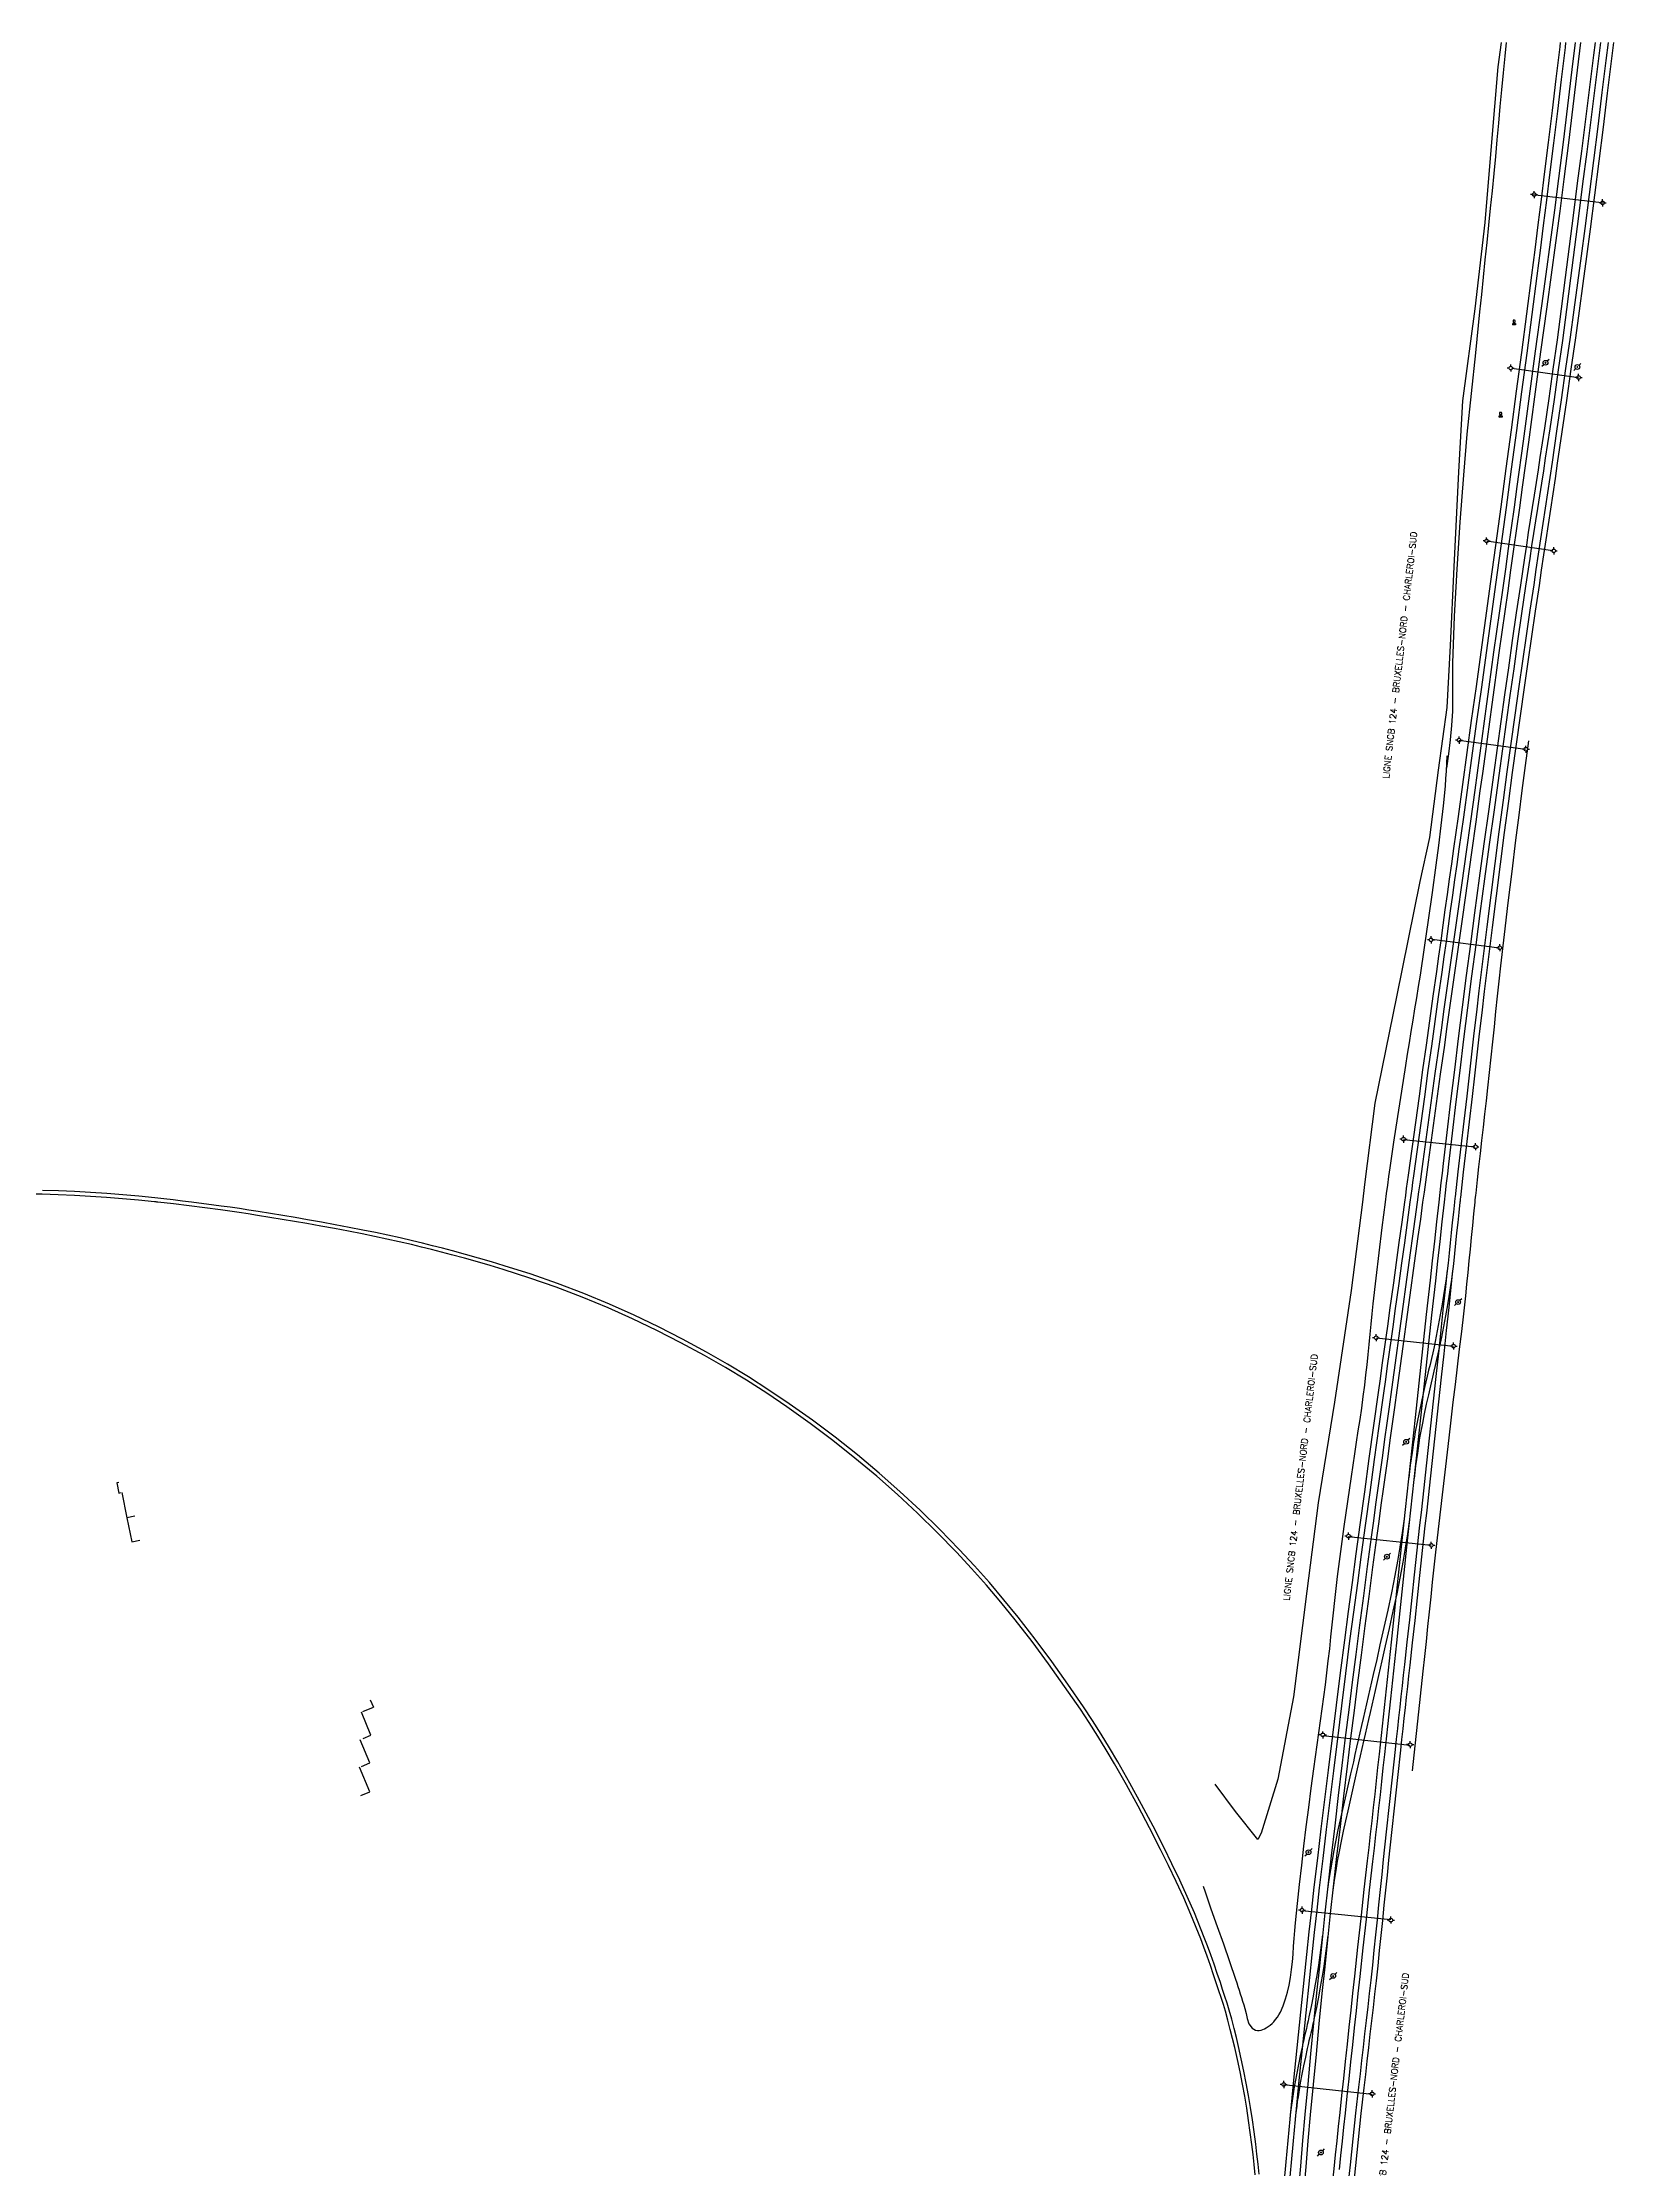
# Model space of a CAD drawing. Header units: millimetres. Extents: x 151000 to 152000, y 126000 to 127000.
# Drawn here: x 151500 to 151939, y 126406 to 127000 of the extents above; entities that cross this region are included whole.
import ezdxf

# ---------------------------------------------------------------- set-up
doc = ezdxf.new("R2010")
doc.units = ezdxf.units.MM
doc.layers.get('0').update_dxf_attribs({"linetype": 'CONTINUOUS'})
for name, color, linetype in [('W0100', 7, 'CONTINUOUS'), ('W0211', 2, 'CONTINUOUS'), ('W0330', 7, 'CONTINUOUS'), ('W0438', 7, 'CONTINUOUS'), ('W0473', 7, 'CONTINUOUS'), ('W0610', 7, 'CONTINUOUS'), ('W0611', 7, 'CONTINUOUS'), ('W0700', 7, 'CONTINUOUS'), ('W0701', 7, 'CONTINUOUS'), ('W0989', 7, 'CONTINUOUS'), ('W1102', 7, 'CONTINUOUS')]:
    doc.layers.add(name, color=color, linetype=linetype)
doc.styles.get("Standard").update_dxf_attribs({"font": 'romans.shx', "width": 0.85})

# ---------------------------------------------------------------- blocks, each defined once
blk = doc.blocks.new('croix')
for p, q in [((-3, 0), (3, 0)), ((0, -3), (0, 3))]:
    blk.add_line(p, q)
blk = doc.blocks.new('T818')
at = {"color": 16, "linetype": 'Continuous', "xscale": 0.0001666666666666667, "yscale": 0.0001666666666666667}
blk.add_blockref('croix', (0, 0), dxfattribs=at)
blk = doc.blocks.new('T610')
for p, q in [((-0.500001, 0), (-1.000002, 0)), ((0, 0.500001), (0, 1.000002)), ((0.500001, 0), (1.000002, 0)), ((0, -0.500001), (0, -1.000002))]:
    blk.add_line(p, q)
blk.add_ellipse((0, 0), major_axis=(-0.353554, 0.353554), ratio=1, start_param=3.926990817, end_param=10.2101761242)
blk = doc.blocks.new('T473')
for p, q in [((-0.166667, 0.166667), (0.166667, -0.166667)), ((-0.166667, -0.166667), (0.166667, 0.166667)), ((0.500001, 0.500001), (1.000002, 1.000002)), ((-1.000002, -1.000002), (-0.500001, -0.500001))]:
    blk.add_line(p, q)
blk.add_ellipse((0, 0), major_axis=(0.471405, 0.471405), ratio=1, start_param=5.4977871438, end_param=11.780972451)
blk = doc.blocks.new('T438')
for p, q in [((-0.4, 0.2), (0.4, 0.2)), ((-0.4, -0.2), (-0.4, 0.2)), ((0.15, 1.1), (-0.3, 1.1)), ((-0.3, 1.1), (-0.3, 0.5)), ((-0.3, 0.5), (0.15, 0.5)), ((0.3, 0.65), (0.3, 0.95)), ((0.4, 0.2), (0.4, -0.2))]:
    blk.add_line(p, q)
at = {"flags": 128}
for points in [[(-0.4, -0.2), (0.4, 0.2)], [(0.4, -0.2), (-0.4, -0.2)]]:
    blk.add_lwpolyline(points, dxfattribs=at)
for centre, major_axis, start_param, end_param in [((0.15, 0.95), (0.106, -0.106), 0.785398, 2.356194), ((0.15, 0.65), (0.106, 0.106), 3.926991, 5.497787)]:
    blk.add_ellipse(centre, major_axis=major_axis, ratio=1, start_param=start_param, end_param=end_param)

msp = doc.modelspace()

# ---------------------------------------------------------------- linework, layer by layer
at = {"layer": 'W0100', "flags": 128}
for points in [[(151521.28, 126597.66), (151520.75, 126597.56), (151521.27, 126594.73), (151521.85, 126594.85)], [(151522.1, 126594.9), (151523.53, 126587.83), (151524.9, 126581.08), (151527.14, 126581.55)], [(151591.72, 126527.09), (151589.05, 126533.52)], [(151591.49, 126536.98), (151592.43, 126534.91)], [(151591.43, 126519.31), (151588.74, 126525.79)], [(151588.94, 126510.26), (151591.37, 126511.27), (151588.52, 126518.11)]]:
    msp.add_lwpolyline(points, dxfattribs=at)
at = {"layer": 'W0211'}
for points in [[(151908.8, 127000), (151908.38, 126996.16), (151907.91, 126991.49), (151907.46, 126986.82), (151907.04, 126982.14), (151906.62, 126977.47), (151906.2, 126972.79), (151905.76, 126968.12), (151905.31, 126963.45), (151904.83, 126958.61), (151904.34, 126953.76), (151903.85, 126948.93), (151903.35, 126944.09), (151902.85, 126939.25), (151902.35, 126934.41), (151901.85, 126929.57), (151901.36, 126924.73), (151900.18, 126913.34), (151898.97, 126901.95), (151897.82, 126890.56), (151896.83, 126879.15), (151895.85, 126866.02), (151894.98, 126852.89), (151894.28, 126839.74), (151893.78, 126826.59), (151893.75, 126824.91), (151893.75, 126823.23), (151893.77, 126821.55), (151893.81, 126819.87), (151893.83, 126818.19), (151893.84, 126816.51), (151893.82, 126814.83), (151893.76, 126813.15), (151893.5, 126809.18), (151893.14, 126805.21), (151892.69, 126801.25), (151892.14, 126797.3)], [(151875.09, 126676), (151875.4, 126678.39), (151875.72, 126680.79), (151876.04, 126683.18), (151876.37, 126685.57), (151877.39, 126692.73), (151878.48, 126699.89), (151879.6, 126707.03), (151880.73, 126714.18), (151881.23, 126717.34), (151881.74, 126720.5), (151882.26, 126723.66), (151882.78, 126726.82), (151883.3, 126729.97), (151883.82, 126733.13), (151884.32, 126736.29), (151884.81, 126739.46), (151885.98, 126747.13), (151887.11, 126754.81), (151888.21, 126762.49), (151889.24, 126770.18), (151889.96, 126775.69), (151890.65, 126781.21), (151891.28, 126786.73), (151891.81, 126792.26), (151891.97, 126794.36), (151892.1, 126796.46), (151892.2, 126798.56), (151892.27, 126800.66)], [(151914.98, 126804.94), (151914.07, 126797.99), (151913.18, 126791.04), (151912.3, 126784.08), (151911.43, 126777.13), (151910.35, 126768.36), (151909.29, 126759.59), (151908.25, 126750.82), (151907.24, 126742.05), (151906.76, 126737.79), (151906.3, 126733.53), (151905.84, 126729.27), (151905.39, 126725.01), (151904.95, 126720.75), (151904.5, 126716.49), (151904.04, 126712.23), (151903.58, 126707.97), (151903.17, 126704.29), (151902.75, 126700.61), (151902.33, 126696.93), (151901.91, 126693.26), (151901.49, 126689.58), (151901.07, 126685.9), (151900.67, 126682.22), (151900.27, 126678.54), (151900.2, 126677.91), (151900.13, 126677.27), (151900.07, 126676.64), (151900, 126676)], [(151824.13, 126484.86), (151824.67, 126483.27), (151826.32, 126478.53), (151828.06, 126473.63), (151829.79, 126468.73), (151831.5, 126463.82), (151833.18, 126458.9), (151833.52, 126457.88), (151833.85, 126456.84), (151834.17, 126455.81), (151834.49, 126454.78), (151834.82, 126453.75), (151835.15, 126452.71), (151835.48, 126451.69), (151835.83, 126450.66), (151836.18, 126449.33), (151836.46, 126447.89), (151836.95, 126446.44), (151837.82, 126445.22), (151838.27, 126444.89), (151838.78, 126444.68), (151839.31, 126444.58), (151839.84, 126444.56), (151840.36, 126444.63), (151840.86, 126444.79), (151841.33, 126445.02), (151841.77, 126445.26), (151842.35, 126445.63), (151842.89, 126446.05), (151843.39, 126446.5), (151843.87, 126446.99), (151844.4, 126447.6), (151844.89, 126448.25), (151845.33, 126448.93), (151845.72, 126449.65), (151846.52, 126451.48), (151847.17, 126453.37), (151847.69, 126455.29), (151848.14, 126457.23), (151848.54, 126459.39), (151848.84, 126461.56), (151849.08, 126463.75), (151849.26, 126465.93), (151849.41, 126468.11), (151849.57, 126470.29), (151849.74, 126472.47), (151849.95, 126474.65), (151850.52, 126480.01), (151851.1, 126485.36), (151851.69, 126490.71), (151852.3, 126496.06), (151852.96, 126501.48), (151853.63, 126506.89), (151854.33, 126512.3), (151855.04, 126517.7), (151855.49, 126521.05), (151855.95, 126524.39), (151856.43, 126527.73), (151856.9, 126531.07), (151857.38, 126534.42), (151857.84, 126537.76), (151858.29, 126541.11), (151858.71, 126544.45), (151859.11, 126547.82), (151859.49, 126551.18), (151859.85, 126554.55), (151860.19, 126557.92), (151860.54, 126561.29), (151860.9, 126564.66), (151861.28, 126568.02), (151861.68, 126571.39), (151862.59, 126578.38), (151863.56, 126585.37), (151864.57, 126592.35), (151865.57, 126599.33), (151866.03, 126602.52), (151866.51, 126605.71), (151867, 126608.9), (151867.48, 126612.09), (151867.97, 126615.29), (151868.43, 126618.48), (151868.88, 126621.68), (151869.29, 126624.88), (151869.63, 126627.71), (151869.94, 126630.56), (151870.23, 126633.4), (151870.51, 126636.24), (151870.78, 126639.09), (151871.06, 126641.93), (151871.35, 126644.78), (151871.66, 126647.62), (151872.48, 126654.72), (151873.32, 126661.81), (151874.19, 126668.91), (151875.09, 126676)], [(151900, 126676), (151899.67, 126672.73), (151899.34, 126669.45), (151899.03, 126666.17), (151898.71, 126662.9), (151898.39, 126659.62), (151898.07, 126656.35), (151897.73, 126653.07), (151897.38, 126649.8), (151896.84, 126644.84), (151896.27, 126639.89), (151895.7, 126634.94), (151895.11, 126629.98), (151894.52, 126625.03), (151893.93, 126620.08), (151893.35, 126615.13), (151892.77, 126610.18), (151891.83, 126602.18), (151890.89, 126594.18), (151889.96, 126586.18), (151889.05, 126578.17), (151888.59, 126574.02), (151888.15, 126569.86), (151887.71, 126565.71), (151887.27, 126561.55), (151886.83, 126557.39), (151886.4, 126553.24), (151885.96, 126549.08), (151885.52, 126544.93), (151884.77, 126537.98), (151884.01, 126531.03), (151883.26, 126524.09), (151882.5, 126517.14)]]:
    msp.add_lwpolyline(points, dxfattribs=at)
at = {"layer": 'W0330'}
for points in [[(151907.35, 127000), (151906.5, 126993.18), (151904.61, 126971.01), (151902.78, 126949.72), (151899.99, 126925.56), (151896.63, 126899.88), (151895.45, 126880.09), (151894.21, 126853.48), (151893.12, 126831.56), (151892.18, 126814.24), (151889.83, 126796.73), (151887.36, 126777.86), (151884.64, 126765.58), (151878.11, 126733.39), (151872.14, 126703.62), (151869.25, 126680.94), (151868.62, 126676)], [(151868.62, 126676), (151865.48, 126651.27), (151860.86, 126620.12), (151856.3, 126592.02), (151853.07, 126567.35), (151849.36, 126537.83), (151844.98, 126514.8), (151840.35, 126499.7), (151839.4, 126497.9)], [(151839.4, 126497.9), (151833.18, 126505.78), (151827.51, 126513.39)]]:
    msp.add_lwpolyline(points, dxfattribs=at)
at = {"layer": 'W0611'}
for points in [[(151916.12, 126957.52), (151936.28, 126955.18)], [(151910.33, 126909.06), (151928.97, 126906.44)], [(151903.25, 126860.76), (151921.83, 126858.11)], [(151895.54, 126805.12), (151914.14, 126802.55)], [(151888.02, 126749.51), (151906.96, 126747.1)], [(151880.11, 126693.49), (151900.01, 126691.41)], [(151872.57, 126638.13), (151894.08, 126635.78)], [(151864.66, 126582.55), (151887.79, 126580.12)], [(151857.62, 126527.02), (151881.87, 126524.31)], [(151851.71, 126478.08), (151876.6, 126475.53)], [(151846.61, 126429.48), (151871.33, 126426.8)]]:
    msp.add_lwpolyline(points, dxfattribs=at)
at = {"layer": 'W0700'}
for points in [[(151923.89, 127000), (151923.75, 126998.78), (151922.69, 126989.89), (151921.61, 126981), (151920.53, 126972.11), (151919.43, 126963.23), (151918.55, 126956.16), (151917.66, 126949.1), (151916.77, 126942.04), (151915.86, 126934.99), (151914.46, 126924.18), (151913.04, 126913.38), (151911.61, 126902.58), (151910.17, 126891.78), (151908.73, 126881.02), (151907.27, 126870.26), (151905.8, 126859.5), (151904.33, 126848.74), (151903.02, 126839.19), (151901.7, 126829.64), (151900.37, 126820.1), (151899.05, 126810.55), (151897.81, 126801.62), (151896.57, 126792.69), (151895.33, 126783.76), (151894.09, 126774.84), (151893.49, 126770.54), (151892.89, 126766.24), (151892.29, 126761.94), (151891.69, 126757.64), (151891.09, 126753.35), (151890.49, 126749.05), (151889.89, 126744.75), (151889.29, 126740.46), (151888.33, 126733.58), (151887.37, 126726.7), (151886.41, 126719.83), (151885.46, 126712.95), (151884.44, 126705.6), (151883.43, 126698.25), (151882.41, 126690.9), (151881.41, 126683.55), (151881.15, 126681.67), (151880.89, 126679.78), (151880.63, 126677.89), (151880.38, 126676)], [(151925.4, 127000), (151925.24, 126998.61), (151924.18, 126989.71), (151923.1, 126980.82), (151922.01, 126971.93), (151920.92, 126963.04), (151920.04, 126955.98), (151919.15, 126948.92), (151918.26, 126941.85), (151917.35, 126934.8), (151915.95, 126923.99), (151914.53, 126913.18), (151913.1, 126902.38), (151911.66, 126891.58), (151910.21, 126880.82), (151908.75, 126870.06), (151907.29, 126859.3), (151905.82, 126848.54), (151904.5, 126838.99), (151903.18, 126829.44), (151901.86, 126819.89), (151900.54, 126810.34), (151899.3, 126801.41), (151898.06, 126792.49), (151896.82, 126783.56), (151895.57, 126774.63), (151894.97, 126770.33), (151894.38, 126766.03), (151893.78, 126761.74), (151893.18, 126757.44), (151892.58, 126753.14), (151891.98, 126748.84), (151891.38, 126744.55), (151890.78, 126740.25), (151889.82, 126733.37), (151888.86, 126726.5), (151887.9, 126719.62), (151886.94, 126712.74), (151885.93, 126705.4), (151884.91, 126698.05), (151883.9, 126690.7), (151882.89, 126683.35), (151882.64, 126681.51), (151882.39, 126679.68), (151882.14, 126677.84), (151881.89, 126676)], [(151928.03, 127000), (151927.16, 126992.44), (151925.95, 126982.3), (151924.7, 126972.17), (151923.42, 126962.04), (151922.26, 126953.12), (151921.06, 126944.21), (151919.84, 126935.31), (151918.62, 126926.4), (151916.92, 126913.79), (151915.23, 126901.19), (151913.52, 126888.58), (151911.79, 126875.98), (151910.99, 126870.19), (151910.18, 126864.4), (151909.36, 126858.61), (151908.55, 126852.82), (151907.73, 126847.03), (151906.91, 126841.24), (151906.1, 126835.45), (151905.29, 126829.65), (151904.62, 126824.84), (151903.96, 126820.02), (151903.3, 126815.21), (151902.64, 126810.39), (151901.98, 126805.57), (151901.32, 126800.75), (151900.65, 126795.94), (151899.99, 126791.12), (151898.79, 126782.49), (151897.58, 126773.87), (151896.37, 126765.24), (151895.16, 126756.62), (151894.52, 126752.05), (151893.88, 126747.49), (151893.24, 126742.93), (151892.6, 126738.36), (151891.96, 126733.8), (151891.32, 126729.24), (151890.68, 126724.67), (151890.04, 126720.11), (151888.9, 126711.92), (151887.77, 126703.73), (151886.64, 126695.55), (151885.51, 126687.36), (151885.12, 126684.52), (151884.73, 126681.68), (151884.34, 126678.84), (151883.95, 126676)], [(151929.54, 127000), (151928.65, 126992.27), (151927.44, 126982.12), (151926.19, 126971.98), (151924.91, 126961.85), (151923.75, 126952.93), (151922.54, 126944.02), (151921.32, 126935.11), (151920.11, 126926.2), (151918.41, 126913.59), (151916.71, 126900.98), (151915, 126888.38), (151913.28, 126875.78), (151912.48, 126869.98), (151911.67, 126864.19), (151910.85, 126858.4), (151910.03, 126852.61), (151909.21, 126846.82), (151908.4, 126841.03), (151907.58, 126835.24), (151906.77, 126829.45), (151906.11, 126824.63), (151905.44, 126819.82), (151904.78, 126815), (151904.12, 126810.18), (151903.46, 126805.36), (151902.8, 126800.55), (151902.14, 126795.73), (151901.47, 126790.91), (151900.27, 126782.29), (151899.07, 126773.66), (151897.86, 126765.04), (151896.65, 126756.41), (151896.01, 126751.85), (151895.37, 126747.28), (151894.73, 126742.72), (151894.08, 126738.16), (151893.44, 126733.59), (151892.8, 126729.03), (151892.16, 126724.47), (151891.53, 126719.9), (151890.39, 126711.72), (151889.26, 126703.53), (151888.13, 126695.34), (151887, 126687.15), (151886.62, 126684.36), (151886.23, 126681.58), (151885.85, 126678.79), (151885.46, 126676)], [(151933.63, 127000), (151933.19, 126996.47), (151932.08, 126987.57), (151930.95, 126978.6), (151929.81, 126969.64), (151928.65, 126960.68), (151927.5, 126951.71), (151926.39, 126943.02), (151925.3, 126934.32), (151924.18, 126925.63), (151923.01, 126916.94), (151921.86, 126908.72), (151920.67, 126900.51), (151919.46, 126892.29), (151918.23, 126884.08), (151917.7, 126880.58), (151917.15, 126877.08), (151916.61, 126873.57), (151916.06, 126870.07), (151915.51, 126866.57), (151914.96, 126863.07), (151914.42, 126859.57), (151913.89, 126856.06), (151912.74, 126848.36), (151911.61, 126840.66), (151910.5, 126832.96), (151909.39, 126825.25), (151908.34, 126817.79), (151907.3, 126810.34), (151906.27, 126802.88), (151905.24, 126795.41), (151903.91, 126785.78), (151902.58, 126776.15), (151901.26, 126766.52), (151899.96, 126756.88), (151898.79, 126748.09), (151897.64, 126739.29), (151896.51, 126730.49), (151895.4, 126721.69), (151894.31, 126712.96), (151893.25, 126704.23), (151892.21, 126695.5), (151891.18, 126686.76), (151890.87, 126684.07), (151890.56, 126681.38), (151890.25, 126678.69), (151889.94, 126676)], [(151935.14, 127000), (151934.68, 126996.29), (151933.57, 126987.38), (151932.44, 126978.41), (151931.3, 126969.45), (151930.14, 126960.49), (151928.99, 126951.52), (151927.88, 126942.83), (151926.78, 126934.13), (151925.66, 126925.43), (151924.5, 126916.74), (151923.35, 126908.51), (151922.16, 126900.29), (151920.94, 126892.08), (151919.71, 126883.86), (151919.18, 126880.36), (151918.64, 126876.85), (151918.09, 126873.35), (151917.54, 126869.85), (151916.99, 126866.35), (151916.44, 126862.85), (151915.9, 126859.34), (151915.37, 126855.84), (151914.22, 126848.14), (151913.09, 126840.44), (151911.98, 126832.74), (151910.88, 126825.04), (151909.83, 126817.58), (151908.79, 126810.13), (151907.76, 126802.67), (151906.73, 126795.21), (151905.4, 126785.58), (151904.06, 126775.95), (151902.74, 126766.32), (151901.44, 126756.69), (151900.28, 126747.89), (151899.13, 126739.1), (151898, 126730.31), (151896.89, 126721.51), (151895.8, 126712.78), (151894.74, 126704.05), (151893.7, 126695.32), (151892.67, 126686.59), (151892.36, 126683.94), (151892.06, 126681.29), (151891.75, 126678.65), (151891.45, 126676)], [(151937.23, 127000), (151936.62, 126994.96), (151935.53, 126986.08), (151934.35, 126976.56), (151933.16, 126967.05), (151931.95, 126957.53), (151930.72, 126948.02), (151929.73, 126940.44), (151928.71, 126932.86), (151927.68, 126925.29), (151926.63, 126917.71), (151925.4, 126908.96), (151924.14, 126900.21), (151922.87, 126891.46), (151921.59, 126882.71), (151920.96, 126878.43), (151920.32, 126874.15), (151919.68, 126869.87), (151919.04, 126865.59), (151918.4, 126861.31), (151917.75, 126857.03), (151917.11, 126852.75), (151916.48, 126848.48), (151915.43, 126841.37), (151914.38, 126834.26), (151913.34, 126827.15), (151912.32, 126820.04), (151911.2, 126812.1), (151910.09, 126804.16), (151909, 126796.22), (151907.93, 126788.27), (151906.76, 126779.43), (151905.61, 126770.59), (151904.48, 126761.75), (151903.37, 126752.9), (151902.62, 126746.94), (151901.89, 126740.98), (151901.17, 126735.02), (151900.46, 126729.06), (151899.77, 126723.21), (151899.1, 126717.36), (151898.43, 126711.5), (151897.76, 126705.65), (151896.94, 126698.6), (151896.12, 126691.55), (151895.31, 126684.51), (151894.52, 126677.46), (151894.47, 126677.09), (151894.43, 126676.73), (151894.39, 126676.36), (151894.35, 126676)], [(151938.75, 127000), (151938.11, 126994.77), (151937.01, 126985.89), (151935.83, 126976.38), (151934.64, 126966.86), (151933.44, 126957.34), (151932.21, 126947.83), (151931.21, 126940.25), (151930.2, 126932.66), (151929.17, 126925.08), (151928.12, 126917.5), (151926.88, 126908.75), (151925.63, 126899.99), (151924.36, 126891.24), (151923.07, 126882.49), (151922.44, 126878.21), (151921.81, 126873.93), (151921.17, 126869.65), (151920.52, 126865.37), (151919.88, 126861.09), (151919.24, 126856.82), (151918.6, 126852.54), (151917.96, 126848.26), (151916.91, 126841.15), (151915.86, 126834.05), (151914.82, 126826.94), (151913.8, 126819.83), (151912.68, 126811.9), (151911.58, 126803.96), (151910.49, 126796.02), (151909.42, 126788.07), (151908.25, 126779.24), (151907.1, 126770.4), (151905.97, 126761.56), (151904.85, 126752.72), (151904.11, 126746.76), (151903.38, 126740.8), (151902.66, 126734.84), (151901.95, 126728.88), (151901.26, 126723.03), (151900.59, 126717.18), (151899.92, 126711.33), (151899.25, 126705.48), (151898.43, 126698.43), (151897.61, 126691.39), (151896.8, 126684.34), (151896.01, 126677.29), (151895.97, 126676.97), (151895.93, 126676.65), (151895.9, 126676.32), (151895.86, 126676)], [(151880.38, 126676), (151879.61, 126670.37), (151878.85, 126664.74), (151878.08, 126659.11), (151877.31, 126653.48), (151876.78, 126649.64), (151876.24, 126645.81), (151875.71, 126641.98), (151875.17, 126638.15), (151874.63, 126634.31), (151874.09, 126630.48), (151873.55, 126626.65), (151873.02, 126622.81), (151871.74, 126613.57), (151870.46, 126604.33), (151869.19, 126595.09), (151867.93, 126585.84), (151866.83, 126577.78), (151865.73, 126569.72), (151864.65, 126561.65), (151863.59, 126553.59), (151862.42, 126544.51), (151861.28, 126535.43), (151860.16, 126526.35), (151859.04, 126517.26), (151858.04, 126509.09), (151857.04, 126500.92), (151856.06, 126492.75), (151855.1, 126484.58), (151854.39, 126478.33), (151853.69, 126472.08), (151853.01, 126465.82), (151852.34, 126459.57), (151851.3, 126449.64), (151850.29, 126439.7), (151849.29, 126429.76), (151848.32, 126419.82)], [(151881.89, 126676), (151881.12, 126670.32), (151880.35, 126664.64), (151879.57, 126658.95), (151878.79, 126653.27), (151878.26, 126649.44), (151877.73, 126645.6), (151877.19, 126641.77), (151876.65, 126637.94), (151876.11, 126634.11), (151875.58, 126630.27), (151875.04, 126626.44), (151874.51, 126622.61), (151873.23, 126613.37), (151871.95, 126604.13), (151870.68, 126594.88), (151869.42, 126585.64), (151868.32, 126577.58), (151867.22, 126569.52), (151866.14, 126561.46), (151865.07, 126553.39), (151863.91, 126544.32), (151862.77, 126535.24), (151861.65, 126526.16), (151860.53, 126517.08), (151859.53, 126508.91), (151858.53, 126500.75), (151857.55, 126492.58), (151856.59, 126484.4), (151855.88, 126478.16), (151855.18, 126471.91), (151854.5, 126465.66), (151853.83, 126459.41), (151852.79, 126449.48), (151851.78, 126439.55), (151850.78, 126429.61), (151849.81, 126419.68)], [(151883.95, 126676), (151883.3, 126671.27), (151882.65, 126666.54), (151882, 126661.81), (151881.35, 126657.08), (151880.69, 126652.3), (151880.04, 126647.52), (151879.38, 126642.74), (151878.73, 126637.97), (151878.07, 126633.19), (151877.42, 126628.41), (151876.76, 126623.63), (151876.1, 126618.85), (151875.47, 126614.29), (151874.84, 126609.74), (151874.21, 126605.18), (151873.57, 126600.62), (151872.94, 126596.06), (151872.31, 126591.5), (151871.69, 126586.93), (151871.07, 126582.37), (151869.98, 126574.19), (151868.9, 126566), (151867.83, 126557.81), (151866.77, 126549.62), (151865.78, 126541.88), (151864.8, 126534.13), (151863.84, 126526.38), (151862.89, 126518.63), (151861.88, 126510.19), (151860.9, 126501.76), (151859.93, 126493.32), (151858.98, 126484.88), (151858.17, 126477.42), (151857.38, 126469.96), (151856.61, 126462.5), (151855.85, 126455.04), (151855, 126446.56), (151854.17, 126438.08), (151853.36, 126429.6), (151852.57, 126421.11)], [(151885.46, 126676), (151884.81, 126671.22), (151884.15, 126666.44), (151883.49, 126661.65), (151882.84, 126656.87), (151882.18, 126652.1), (151881.52, 126647.32), (151880.87, 126642.54), (151880.21, 126637.76), (151879.56, 126632.98), (151878.9, 126628.21), (151878.24, 126623.43), (151877.59, 126618.65), (151876.96, 126614.09), (151876.33, 126609.53), (151875.69, 126604.97), (151875.06, 126600.41), (151874.43, 126595.85), (151873.8, 126591.29), (151873.18, 126586.73), (151872.56, 126582.17), (151871.47, 126573.99), (151870.39, 126565.81), (151869.32, 126557.62), (151868.26, 126549.43), (151867.27, 126541.69), (151866.29, 126533.94), (151865.33, 126526.2), (151864.38, 126518.45), (151863.37, 126510.02), (151862.39, 126501.59), (151861.42, 126493.15), (151860.47, 126484.72), (151859.66, 126477.26), (151858.87, 126469.81), (151858.1, 126462.35), (151857.34, 126454.89), (151856.49, 126446.41), (151855.67, 126437.94), (151854.86, 126429.46), (151854.06, 126420.97)], [(151889.94, 126676), (151889.33, 126670.54), (151888.72, 126665.09), (151888.11, 126659.63), (151887.51, 126654.17), (151886.46, 126644.59), (151885.43, 126635.02), (151884.4, 126625.44), (151883.37, 126615.86), (151882.45, 126607.27), (151881.52, 126598.69), (151880.6, 126590.1), (151879.68, 126581.51), (151879.3, 126577.95), (151878.92, 126574.4), (151878.54, 126570.84), (151878.17, 126567.29), (151877.79, 126563.73), (151877.41, 126560.18), (151877.03, 126556.63), (151876.65, 126553.07), (151875.82, 126545.25), (151874.99, 126537.43), (151874.15, 126529.61), (151873.3, 126521.79), (151872.89, 126518.06), (151872.48, 126514.33), (151872.06, 126510.6), (151871.64, 126506.87), (151871.22, 126503.14), (151870.8, 126499.41), (151870.38, 126495.68), (151869.96, 126491.95), (151869.06, 126483.91), (151868.17, 126475.87), (151867.28, 126467.82), (151866.39, 126459.78), (151865.88, 126455.01), (151865.36, 126450.24), (151864.85, 126445.48), (151864.35, 126440.71), (151863.84, 126435.94), (151863.33, 126431.17), (151862.82, 126426.41), (151862.31, 126421.64), (151861.89, 126417.7), (151861.46, 126413.76), (151861.04, 126409.83), (151860.61, 126405.89)], [(151891.45, 126676), (151890.83, 126670.5), (151890.22, 126665), (151889.61, 126659.5), (151889, 126654.01), (151887.95, 126644.43), (151886.92, 126634.86), (151885.89, 126625.28), (151884.86, 126615.7), (151883.94, 126607.11), (151883.02, 126598.53), (151882.09, 126589.94), (151881.17, 126581.35), (151880.79, 126577.79), (151880.41, 126574.24), (151880.04, 126570.68), (151879.66, 126567.13), (151879.28, 126563.58), (151878.9, 126560.02), (151878.52, 126556.47), (151878.14, 126552.91), (151877.31, 126545.09), (151876.48, 126537.27), (151875.64, 126529.45), (151874.8, 126521.63), (151874.38, 126517.9), (151873.97, 126514.17), (151873.55, 126510.44), (151873.13, 126506.71), (151872.71, 126502.98), (151872.29, 126499.25), (151871.87, 126495.52), (151871.45, 126491.79), (151870.55, 126483.74), (151869.66, 126475.7), (151868.77, 126467.66), (151867.89, 126459.61), (151867.37, 126454.85), (151866.86, 126450.08), (151866.35, 126445.31), (151865.84, 126440.55), (151865.33, 126435.78), (151864.82, 126431.01), (151864.31, 126426.24), (151863.8, 126421.48), (151863.38, 126417.54), (151862.96, 126413.6), (151862.53, 126409.67), (151862.11, 126405.73)], [(151894.35, 126676), (151894.04, 126673.16), (151893.74, 126670.31), (151893.44, 126667.46), (151893.14, 126664.62), (151892.84, 126661.77), (151892.54, 126658.93), (151892.23, 126656.08), (151891.93, 126653.24), (151891.23, 126646.75), (151890.54, 126640.27), (151889.84, 126633.78), (151889.13, 126627.3), (151888.76, 126623.85), (151888.38, 126620.4), (151888.01, 126616.94), (151887.63, 126613.49), (151887.25, 126610.04), (151886.88, 126606.59), (151886.5, 126603.14), (151886.13, 126599.69), (151885.75, 126596.21), (151885.37, 126592.73), (151885, 126589.25), (151884.62, 126585.77), (151884.25, 126582.29), (151883.87, 126578.8), (151883.49, 126575.32), (151883.11, 126571.84), (151882.43, 126565.58), (151881.75, 126559.32), (151881.07, 126553.05), (151880.38, 126546.79), (151880.05, 126543.82), (151879.73, 126540.85), (151879.39, 126537.88), (151879.06, 126534.91), (151878.73, 126531.94), (151878.4, 126528.97), (151878.08, 126526), (151877.75, 126523.03), (151876.92, 126515.36), (151876.09, 126507.69), (151875.27, 126500.02), (151874.45, 126492.35), (151874.01, 126488.13), (151873.58, 126483.91), (151873.15, 126479.69), (151872.72, 126475.47), (151872.3, 126471.25), (151871.86, 126467.03), (151871.42, 126462.82), (151870.96, 126458.6), (151870.55, 126454.86), (151870.13, 126451.13), (151869.7, 126447.39), (151869.26, 126443.66), (151868.82, 126439.92), (151868.39, 126436.19), (151867.96, 126432.46), (151867.54, 126428.72), (151866.74, 126421.48), (151865.96, 126414.25), (151865.18, 126407.01), (151864.42, 126399.77)], [(151895.86, 126676), (151895.55, 126673.14), (151895.24, 126670.27), (151894.94, 126667.4), (151894.64, 126664.54), (151894.33, 126661.67), (151894.03, 126658.81), (151893.73, 126655.94), (151893.42, 126653.08), (151892.73, 126646.59), (151892.03, 126640.11), (151891.33, 126633.62), (151890.62, 126627.14), (151890.25, 126623.69), (151889.87, 126620.23), (151889.5, 126616.78), (151889.12, 126613.33), (151888.74, 126609.88), (151888.37, 126606.43), (151887.99, 126602.98), (151887.62, 126599.53), (151887.24, 126596.05), (151886.86, 126592.57), (151886.49, 126589.09), (151886.11, 126585.6), (151885.74, 126582.12), (151885.36, 126578.64), (151884.98, 126575.16), (151884.61, 126571.68), (151883.93, 126565.42), (151883.24, 126559.15), (151882.56, 126552.89), (151881.87, 126546.63), (151881.55, 126543.66), (151881.22, 126540.69), (151880.89, 126537.72), (151880.55, 126534.75), (151880.22, 126531.78), (151879.89, 126528.81), (151879.57, 126525.84), (151879.24, 126522.87), (151878.41, 126515.2), (151877.58, 126507.53), (151876.76, 126499.86), (151875.95, 126492.19), (151875.51, 126487.97), (151875.07, 126483.75), (151874.64, 126479.53), (151874.22, 126475.31), (151873.79, 126471.09), (151873.35, 126466.87), (151872.91, 126462.65), (151872.46, 126458.44), (151872.04, 126454.7), (151871.62, 126450.96), (151871.19, 126447.23), (151870.75, 126443.49), (151870.31, 126439.76), (151869.88, 126436.03), (151869.45, 126432.29), (151869.03, 126428.55), (151868.23, 126421.32), (151867.45, 126414.09), (151866.68, 126406.85), (151865.92, 126399.61)], [(151892.33, 126656.97), (151892.01, 126654.6), (151891.67, 126652.24), (151891.3, 126649.89), (151890.91, 126647.53), (151890.38, 126644.53), (151889.83, 126641.54), (151889.24, 126638.55), (151888.63, 126635.57), (151888.27, 126633.93), (151887.9, 126632.3), (151887.52, 126630.67), (151887.12, 126629.05), (151886.73, 126627.42), (151886.34, 126625.79), (151885.96, 126624.17), (151885.6, 126622.53), (151885.01, 126619.87), (151884.44, 126617.19), (151883.9, 126614.52), (151883.39, 126611.83), (151883.14, 126610.38), (151882.92, 126608.93), (151882.7, 126607.47), (151882.49, 126606.01), (151882.25, 126604.26), (151882.01, 126602.5), (151881.78, 126600.75), (151881.56, 126598.99)], [(151893.82, 126656.77), (151893.49, 126654.39), (151893.15, 126652.02), (151892.78, 126649.65), (151892.39, 126647.28), (151891.86, 126644.27), (151891.3, 126641.26), (151890.71, 126638.25), (151890.09, 126635.26), (151889.74, 126633.62), (151889.37, 126631.99), (151888.98, 126630.36), (151888.59, 126628.73), (151888.2, 126627.1), (151887.81, 126625.48), (151887.43, 126623.85), (151887.06, 126622.21), (151886.48, 126619.56), (151885.92, 126616.9), (151885.37, 126614.24), (151884.87, 126611.57), (151884.62, 126610.13), (151884.4, 126608.69), (151884.19, 126607.24), (151883.98, 126605.8), (151883.73, 126604.05), (151883.5, 126602.3), (151883.27, 126600.55), (151883.05, 126598.8)], [(151880.33, 126587.52), (151879.74, 126583.56), (151879.11, 126579.6), (151878.43, 126575.66), (151877.71, 126571.72), (151876.74, 126566.86), (151875.7, 126562.02), (151874.62, 126557.18), (151873.54, 126552.34), (151872.62, 126548.2), (151871.68, 126544.07), (151870.74, 126539.93), (151869.8, 126535.8), (151869.34, 126533.78), (151868.87, 126531.76), (151868.41, 126529.74), (151867.95, 126527.72), (151867.48, 126525.71), (151867.02, 126523.69), (151866.56, 126521.67), (151866.1, 126519.65), (151865.34, 126516.3), (151864.57, 126512.96), (151863.81, 126509.61), (151863.07, 126506.26), (151862.43, 126503.42), (151861.8, 126500.58), (151861.19, 126497.73), (151860.63, 126494.87), (151860.14, 126492.17), (151859.69, 126489.45), (151859.27, 126486.73), (151858.89, 126484.01)], [(151881.81, 126587.31), (151881.22, 126583.33), (151880.59, 126579.36), (151879.91, 126575.39), (151879.18, 126571.44), (151878.21, 126566.57), (151877.17, 126561.71), (151876.09, 126556.87), (151875.01, 126552.02), (151874.08, 126547.88), (151873.15, 126543.74), (151872.2, 126539.6), (151871.26, 126535.47), (151870.8, 126533.45), (151870.34, 126531.43), (151869.87, 126529.41), (151869.41, 126527.39), (151868.95, 126525.37), (151868.48, 126523.35), (151868.02, 126521.34), (151867.56, 126519.32), (151866.8, 126515.97), (151866.03, 126512.63), (151865.28, 126509.29), (151864.53, 126505.94), (151863.9, 126503.11), (151863.27, 126500.28), (151862.66, 126497.44), (151862.1, 126494.6), (151861.62, 126491.91), (151861.17, 126489.22), (151860.75, 126486.52), (151860.37, 126483.81)], [(151857.5, 126471.26), (151857.14, 126468.43), (151856.76, 126465.6), (151856.34, 126462.77), (151855.89, 126459.95), (151855.39, 126457.05), (151854.86, 126454.14), (151854.29, 126451.24), (151853.71, 126448.35), (151853.48, 126447.29), (151853.24, 126446.23), (151853, 126445.16), (151852.75, 126444.11), (151852.49, 126443.05), (151852.25, 126441.99), (151852, 126440.92), (151851.77, 126439.86), (151851.25, 126437.44), (151850.75, 126435.02), (151850.27, 126432.6), (151849.81, 126430.17), (151849.58, 126428.86), (151849.37, 126427.55), (151849.16, 126426.23), (151848.97, 126424.92), (151848.79, 126423.65), (151848.62, 126422.37), (151848.47, 126421.1), (151848.32, 126419.82)], [(151858.99, 126471.08), (151858.63, 126468.23), (151858.24, 126465.39), (151857.82, 126462.55), (151857.36, 126459.71), (151856.86, 126456.79), (151856.33, 126453.87), (151855.77, 126450.95), (151855.18, 126448.05), (151854.95, 126446.98), (151854.71, 126445.92), (151854.46, 126444.86), (151854.21, 126443.79), (151853.96, 126442.73), (151853.71, 126441.67), (151853.47, 126440.61), (151853.24, 126439.55), (151852.72, 126437.14), (151852.22, 126434.73), (151851.74, 126432.32), (151851.29, 126429.9), (151851.06, 126428.6), (151850.85, 126427.31), (151850.65, 126426.01), (151850.45, 126424.71), (151850.28, 126423.44), (151850.11, 126422.18), (151849.95, 126420.92), (151849.81, 126419.65)], [(151848.32, 126419.82), (151847.76, 126413.83), (151847.21, 126407.83), (151846.67, 126401.83)], [(151849.81, 126419.68), (151849.25, 126413.69), (151848.7, 126407.7), (151848.17, 126401.7)], [(151852.55, 126421.11), (151851.94, 126413.86), (151851.32, 126406.62), (151850.7, 126399.38)], [(151854.04, 126420.98), (151853.43, 126413.74), (151852.82, 126406.49), (151852.19, 126399.25)], [(151860.61, 126405.89), (151859.58, 126396.38)]]:
    msp.add_lwpolyline(points, dxfattribs=at)
at = {"layer": 'W0701'}
for points in [[(151532.18, 126676), (151531.94, 126676.03), (151531.7, 126676.05), (151531.46, 126676.08), (151531.22, 126676.1), (151526.76, 126676.55), (151522.3, 126676.95), (151517.83, 126677.31), (151513.36, 126677.62), (151508.88, 126677.86), (151504.4, 126678.06), (151499.93, 126678.19), (151495.44, 126678.27), (151490.28, 126678.3), (151485.12, 126678.27), (151479.95, 126678.15), (151474.79, 126677.93), (151469.34, 126677.58), (151463.9, 126677.14), (151458.47, 126676.61), (151453.04, 126676)], [(151541.63, 126676), (151539.06, 126676.32), (151536.49, 126676.63), (151533.91, 126676.92), (151531.33, 126677.2), (151526.86, 126677.64), (151522.39, 126678.05), (151517.91, 126678.41), (151513.42, 126678.71), (151508.94, 126678.96), (151504.44, 126679.15), (151499.95, 126679.29)], [(151628.65, 126657.19), (151625.05, 126658.26), (151621.44, 126659.3), (151617.83, 126660.32), (151614.2, 126661.31), (151611.42, 126662.05), (151608.63, 126662.76), (151605.83, 126663.46), (151603.03, 126664.13), (151599.6, 126664.92), (151596.17, 126665.68), (151592.72, 126666.42), (151589.28, 126667.12), (151585.42, 126667.88), (151581.56, 126668.6), (151577.69, 126669.3), (151573.82, 126669.99), (151570.37, 126670.59), (151566.92, 126671.17), (151563.47, 126671.74), (151560.01, 126672.3), (151557.44, 126672.7), (151554.87, 126673.09), (151552.29, 126673.47), (151549.71, 126673.83), (151545.33, 126674.41), (151540.95, 126674.98), (151536.57, 126675.51), (151532.18, 126676)], [(151628.97, 126658.24), (151625.36, 126659.31), (151621.75, 126660.36), (151618.12, 126661.38), (151614.49, 126662.37), (151611.7, 126663.11), (151608.9, 126663.83), (151606.09, 126664.53), (151603.28, 126665.2), (151599.85, 126665.99), (151596.4, 126666.76), (151592.95, 126667.49), (151589.49, 126668.2), (151585.63, 126668.96), (151581.76, 126669.69), (151577.89, 126670.39), (151574.01, 126671.07), (151570.56, 126671.67), (151567.1, 126672.26), (151563.64, 126672.83), (151560.18, 126673.38), (151557.61, 126673.78), (151555.03, 126674.18), (151552.44, 126674.56), (151549.86, 126674.92), (151547.8, 126675.19), (151545.75, 126675.47), (151543.69, 126675.74), (151541.63, 126676)], [(151820.67, 126477.01), (151818.72, 126481.61), (151816.62, 126486.15), (151814.44, 126490.64), (151812.23, 126495.11), (151809.17, 126501.19), (151806, 126507.2), (151802.73, 126513.16), (151799.37, 126519.07), (151797.08, 126522.95), (151794.74, 126526.79), (151792.33, 126530.58), (151789.86, 126534.34), (151785.47, 126540.71), (151780.98, 126547.01), (151776.37, 126553.23), (151771.62, 126559.33), (151767.68, 126564.19), (151763.64, 126568.97), (151759.49, 126573.65), (151755.23, 126578.23), (151749.87, 126583.73), (151744.37, 126589.1), (151738.75, 126594.34), (151732.98, 126599.43), (151726.9, 126604.51), (151720.69, 126609.42), (151714.36, 126614.18), (151707.91, 126618.78), (151702.28, 126622.59), (151696.57, 126626.24), (151690.76, 126629.76), (151684.87, 126633.13), (151678.27, 126636.71), (151671.59, 126640.13), (151664.81, 126643.38), (151657.95, 126646.45), (151650.74, 126649.43), (151643.44, 126652.21), (151636.08, 126654.8), (151628.65, 126657.19)], [(151821.69, 126477.42), (151819.73, 126482.04), (151817.62, 126486.59), (151815.43, 126491.1), (151813.22, 126495.6), (151810.15, 126501.69), (151806.97, 126507.72), (151803.69, 126513.7), (151800.32, 126519.62), (151798.03, 126523.51), (151795.67, 126527.37), (151793.26, 126531.18), (151790.77, 126534.95), (151786.37, 126541.35), (151781.87, 126547.66), (151777.24, 126553.89), (151772.48, 126560.02), (151768.52, 126564.89), (151764.47, 126569.69), (151760.31, 126574.39), (151756.03, 126578.99), (151750.64, 126584.51), (151745.13, 126589.9), (151739.48, 126595.16), (151733.7, 126600.26), (151727.6, 126605.36), (151721.36, 126610.3), (151715.01, 126615.07), (151708.54, 126619.69), (151702.89, 126623.5), (151697.15, 126627.18), (151691.32, 126630.71), (151685.41, 126634.09), (151678.78, 126637.69), (151672.07, 126641.12), (151665.27, 126644.38), (151658.39, 126647.46), (151651.14, 126650.45), (151643.82, 126653.25), (151636.43, 126655.84), (151628.97, 126658.24)], [(151838.67, 126404.26), (151838.4, 126407.07), (151838.09, 126409.87), (151837.75, 126412.68), (151837.31, 126416.06), (151836.83, 126419.44), (151836.32, 126422.82), (151835.75, 126426.19), (151835.13, 126429.6), (151834.45, 126433.01), (151833.74, 126436.41), (151832.98, 126439.79), (151832.38, 126442.34), (151831.74, 126444.88), (151831.08, 126447.42), (151830.37, 126449.94), (151829.79, 126451.86), (151829.18, 126453.77), (151828.55, 126455.68), (151827.92, 126457.58), (151827.05, 126460.15), (151826.17, 126462.72), (151825.27, 126465.28), (151824.33, 126467.83), (151823.46, 126470.13), (151820.67, 126477.01)], [(151839.77, 126404.37), (151839.49, 126407.19), (151839.18, 126410), (151838.85, 126412.81), (151838.4, 126416.21), (151837.92, 126419.61), (151837.4, 126423), (151836.83, 126426.38), (151836.21, 126429.81), (151835.53, 126433.23), (151834.81, 126436.64), (151834.05, 126440.04), (151833.44, 126442.6), (151832.81, 126445.16), (151832.14, 126447.71), (151831.43, 126450.24), (151830.85, 126452.18), (151830.23, 126454.1), (151829.6, 126456.02), (151828.96, 126457.93), (151828.09, 126460.51), (151827.21, 126463.09), (151826.3, 126465.66), (151825.36, 126468.21), (151824.48, 126470.53), (151821.69, 126477.42), (151821.69, 126477.42)]]:
    msp.add_lwpolyline(points, dxfattribs=at)
at = {"layer": 'W1102', "flags": 128}
for points in [[(151525.79, 126588.28), (151523.53, 126587.83)], [(151589.49, 126533.7), (151592.43, 126534.91)], [(151589.54, 126526.12), (151591.72, 126527.09)], [(151589.1, 126518.35), (151591.43, 126519.31)]]:
    msp.add_lwpolyline(points, dxfattribs=at)

# ---------------------------------------------------------------- block references
at = {"layer": 'W0438'}
for p in [(151911, 126921.31), (151907.24, 126895.53)]:
    msp.add_blockref('T438', p, dxfattribs=at)
at = {"layer": 'W0473'}
for p in [(151919.78, 126910.54), (151928.67, 126909.34), (151895.36, 126648.08), (151880.86, 126609.06), (151875.48, 126576.95), (151853.58, 126494.37), (151860.48, 126459.8), (151857.05, 126410.47)]:
    msp.add_blockref('T473', p, dxfattribs=at)
at = {"layer": 'W0610'}
for p in [(151916.58, 126957.51), (151935.72, 126955.21), (151910.05, 126909.06), (151929.02, 126906.42), (151903.33, 126860.74), (151922.06, 126857.98), (151895.61, 126805.1), (151914.28, 126802.54), (151887.79, 126749.3), (151906.97, 126747.08), (151880.1, 126693.59), (151900.19, 126691.48), (151872.45, 126638.13), (151894.06, 126635.79), (151864.75, 126582.69), (151887.88, 126580.12), (151857.59, 126527.14), (151881.98, 126524.42), (151851.76, 126478.19), (151876.59, 126475.41), (151846.65, 126429.48), (151871.33, 126426.87)]:
    msp.add_blockref('T610', p, dxfattribs=at)
at = {"layer": 'W0611'}
for p, rotation in [((151916.12, 126957.52), 263.3790238499757), ((151936.28, 126955.18), 263.3790238499757), ((151910.33, 126909.06), 262.0016274113835), ((151928.97, 126906.44), 262.0016274113835), ((151903.25, 126860.76), 261.8802617800215), ((151921.83, 126858.11), 261.8802617800215), ((151895.54, 126805.12), 262.1249054957131), ((151914.14, 126802.55), 262.1249054957131), ((151888.02, 126749.51), 262.7390624455022), ((151906.96, 126747.1), 262.7390624455022), ((151880.11, 126693.49), 264.0181246506139), ((151900.01, 126691.41), 264.0181246506139), ((151872.57, 126638.13), 263.7635976511933), ((151894.08, 126635.78), 263.7635976511933), ((151864.66, 126582.55), 264.0040203099778), ((151887.79, 126580.12), 264.0040203099778), ((151857.62, 126527.02), 263.6126231497794), ((151881.87, 126524.31), 263.6126231497794), ((151851.71, 126478.08), 264.146969339117), ((151876.6, 126475.53), 264.146969339117), ((151846.61, 126429.48), 263.8093940695783), ((151871.33, 126426.8), 263.8093940695783)]:
    msp.add_blockref('T818', p, dxfattribs=dict(at, rotation=rotation))

# ---------------------------------------------------------------- texts
at = {"layer": 'W0989'}
for p in [(151876.04, 126794.28), (151848.26, 126564.56), (151873.74, 126391.62)]:
    msp.add_text('LIGNE SNCB 124 - BRUXELLES-NORD - CHARLEROI-SUD', height=1.75, rotation=83.4804, dxfattribs=at).set_placement(p)

doc.saveas('drawing.dxf')
